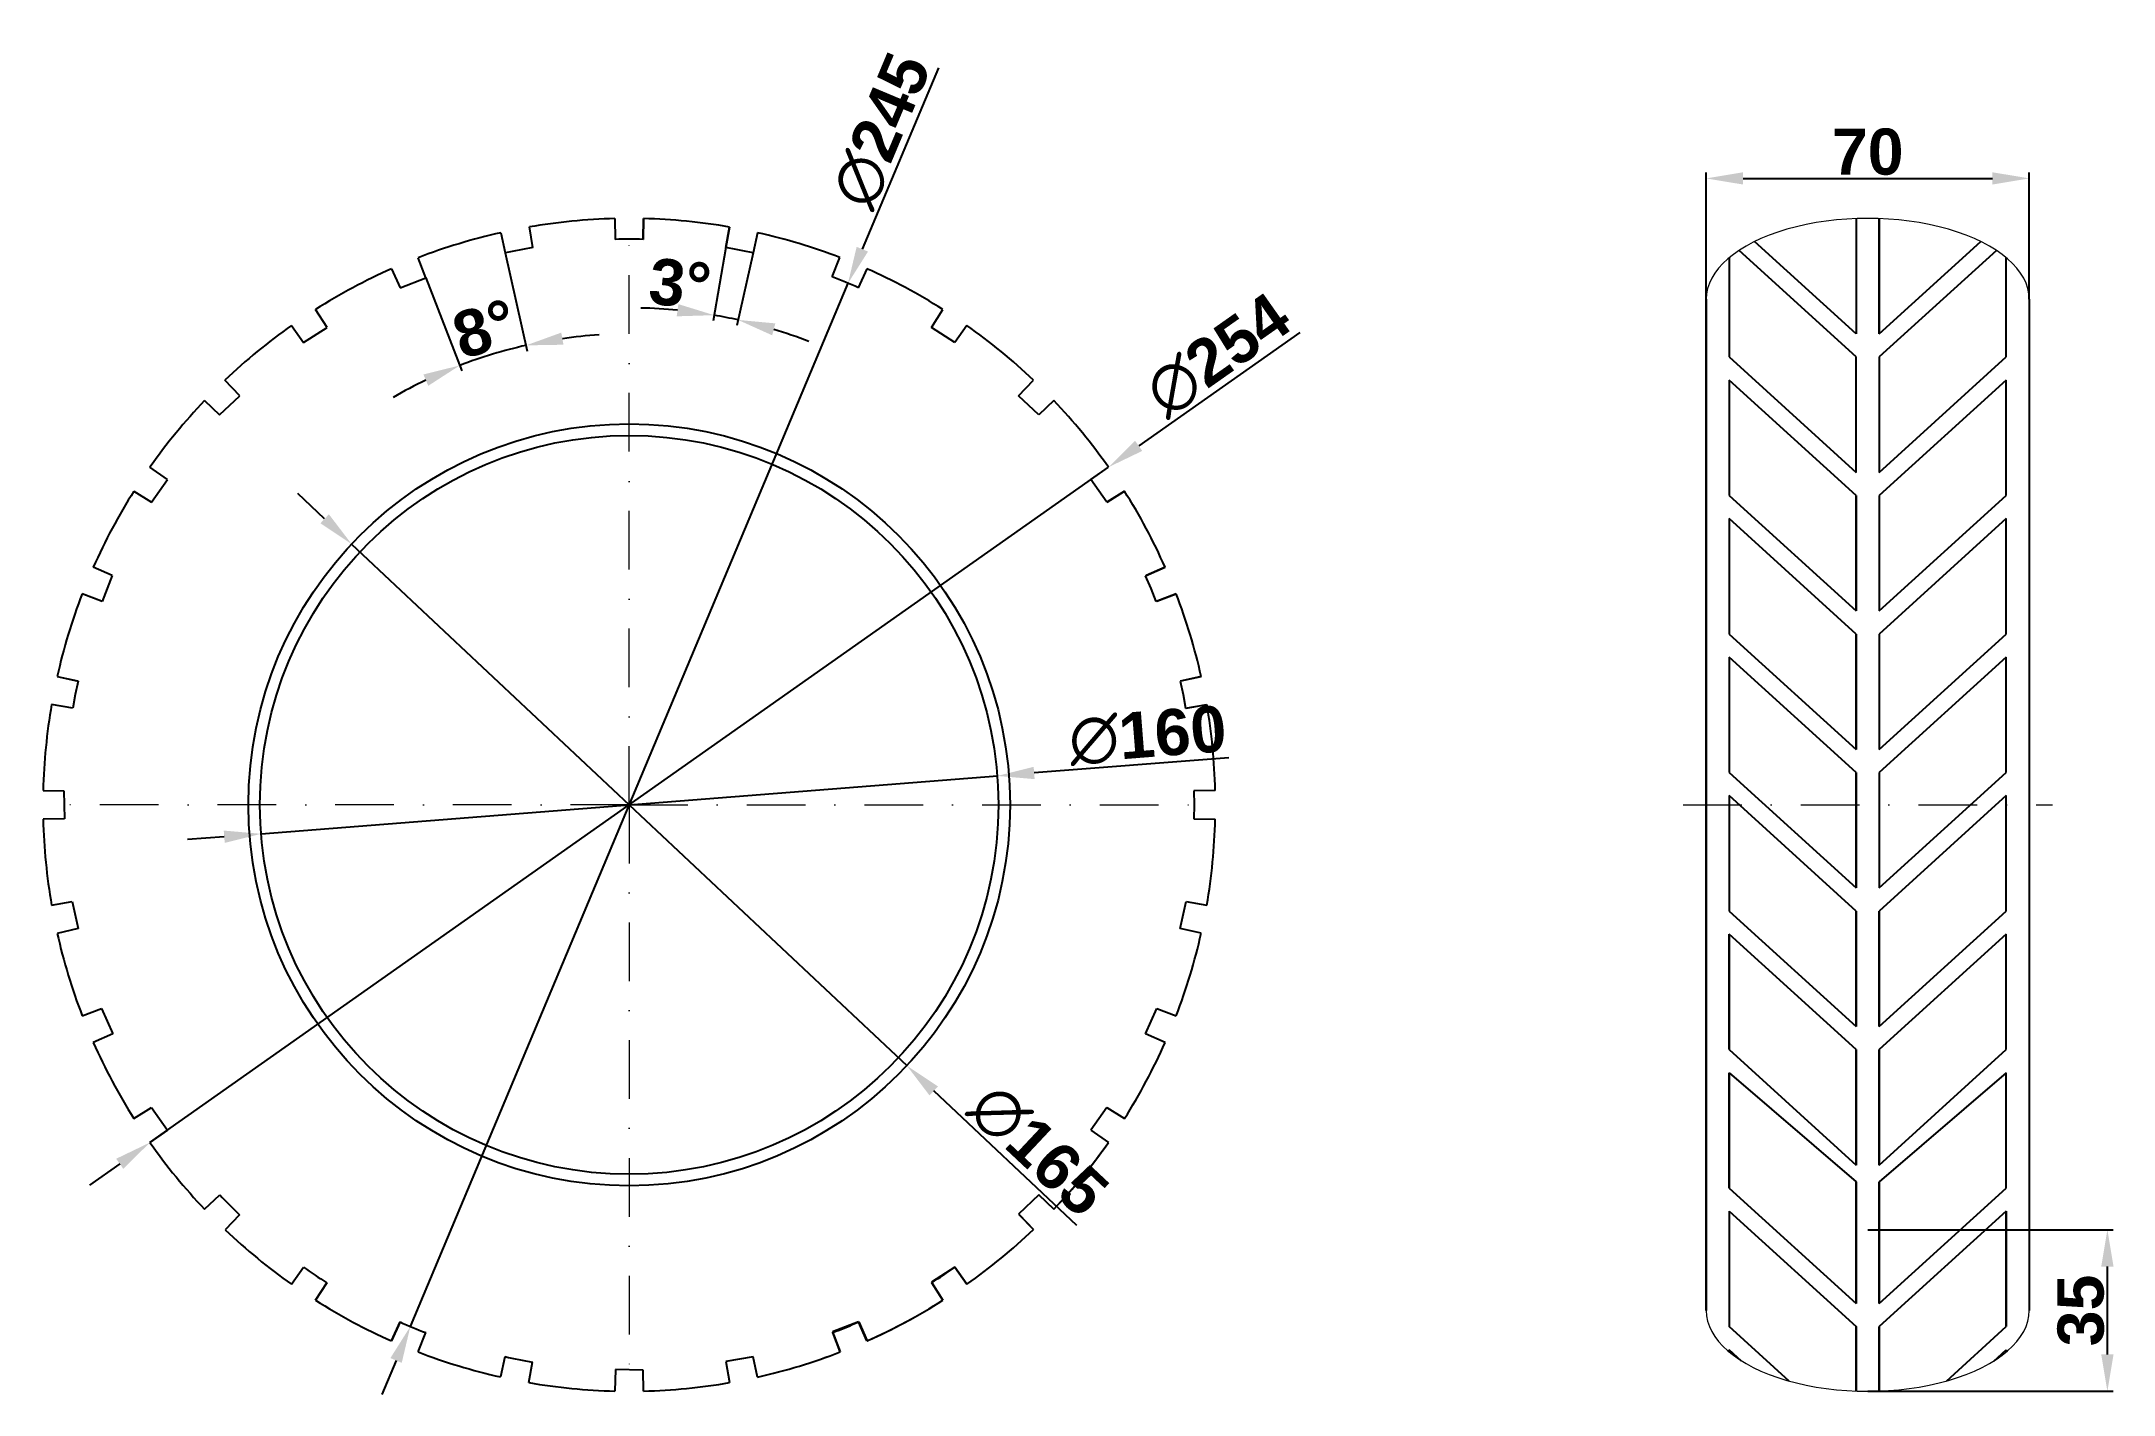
# Model space of a CAD drawing. Header units: millimetres. Extents: x 88 to 537, y 92 to 385.
import ezdxf

# ---------------------------------------------------------------- set-up
doc = ezdxf.new("R2010")
doc.units = ezdxf.units.MM
doc.linetypes.add('TRAZO_Y_PUNTO', pattern=[25.4, 12.7, -6.35, 0, -6.35])
for name, color, linetype, lineweight in [('01_Contornos', 7, 'Continuous', 20), ('03_Ejes', 1, 'TRAZO_Y_PUNTO', 18), ('04_Cotas', 3, 'Continuous', 18)]:
    doc.layers.add(name, color=color, linetype=linetype, lineweight=lineweight)
doc.styles.add('EstiloCota', font='arialbd.ttf', dxfattribs={"height": 10})
doc.dimstyles.new('CotasUNE', dxfattribs={"dimtxt": 10, "dimasz": 8, "dimexe": 1.25, "dimexo": 0, "dimtad": 1, "dimtxsty": 'EstiloCota', "dimcen": 2.5, "dimclrd": 256, "dimclrt": 256, "dimadec": 0, "dimazin": 0, "dimtfac": 1, "dimtmove": 0, "dimatfit": 3, "dimfxl": 1, "dimarcsym": 0})

# ---------------------------------------------------------------- blocks, each defined once
blk = doc.blocks.new('*D8')
at = {"layer": '04_Cotas', "lineweight": -2, "transparency": 16777216}
for p, q in [((360.25, 321.67), (325.36, 297.1)), ((111.15, 146.23), (318.82, 292.49)), ((104.61, 141.63), (98.07, 137.02))]:
    blk.add_line(p, q, dxfattribs=at)
at = {"layer": '04_Cotas', "transparency": 16777216}
for points in [[(324.59, 298.19), (326.13, 296.01), (318.82, 292.49)], [(103.85, 142.72), (105.38, 140.54), (111.15, 146.23)]]:
    blk.add_solid(points, dxfattribs=at)
at = {"layer": 'Defpoints', "color": 0}
for p in [(318.82, 292.49), (111.15, 146.23)]:
    blk.add_point(p, dxfattribs=at)
at = {"layer": '04_Cotas', "transparency": 16777216, "insert": (342.54, 316.71), "char_height": 10, "attachment_point": 5, "rotation": 35.1571, "style": 'EstiloCota'}
blk.add_mtext('∅254', dxfattribs=at)
blk = doc.blocks.new('*D9')
at = {"layer": '04_Cotas', "lineweight": -2, "transparency": 16777216}
for p, q in [((149.01, 281.31), (143.18, 286.79)), ((154.85, 275.84), (275.13, 162.89)), ((311.99, 128.27), (280.96, 157.41))]:
    blk.add_line(p, q, dxfattribs=at)
at = {"layer": '04_Cotas', "transparency": 16777216}
for points in [[(149.93, 282.29), (148.1, 280.34), (154.85, 275.84)], [(281.87, 158.38), (280.04, 156.44), (275.13, 162.89)]]:
    blk.add_solid(points, dxfattribs=at)
at = {"layer": 'Defpoints', "color": 0}
for p in [(154.85, 275.84), (275.13, 162.89)]:
    blk.add_point(p, dxfattribs=at)
at = {"layer": '04_Cotas', "transparency": 16777216, "insert": (303.6, 144.58), "char_height": 10, "attachment_point": 5, "rotation": 316.7999, "style": 'EstiloCota'}
blk.add_mtext('∅165', dxfattribs=at)
blk = doc.blocks.new('*D10')
at = {"layer": '04_Cotas', "lineweight": -2, "transparency": 16777216}
for p, q in [((344.89, 229.58), (302.71, 226.26)), ((135.23, 213.09), (294.74, 225.63)), ((127.26, 212.46), (119.28, 211.84))]:
    blk.add_line(p, q, dxfattribs=at)
at = {"layer": '04_Cotas', "transparency": 16777216}
for points in [[(302.61, 227.59), (302.82, 224.93), (294.74, 225.63)], [(127.15, 213.79), (127.36, 211.13), (135.23, 213.09)]]:
    blk.add_solid(points, dxfattribs=at)
at = {"layer": 'Defpoints', "color": 0}
for p in [(294.74, 225.63), (135.23, 213.09)]:
    blk.add_point(p, dxfattribs=at)
at = {"layer": '04_Cotas', "transparency": 16777216, "insert": (327.31, 234.36), "char_height": 10, "attachment_point": 5, "rotation": 4.4956, "style": 'EstiloCota'}
blk.add_mtext('∅160', dxfattribs=at)
blk = doc.blocks.new('*D14')
at = {"layer": '04_Cotas', "lineweight": -2, "transparency": 16777216}
for p, q in [((281.97, 378.95), (265.49, 339.69)), ((167.58, 106.41), (262.39, 332.32)), ((164.48, 99.03), (161.38, 91.65))]:
    blk.add_line(p, q, dxfattribs=at)
at = {"layer": '04_Cotas', "transparency": 16777216}
for points in [[(264.26, 340.21), (266.72, 339.18), (262.39, 332.32)], [(163.25, 99.55), (165.71, 98.52), (167.58, 106.41)]]:
    blk.add_solid(points, dxfattribs=at)
at = {"layer": 'Defpoints', "color": 0}
for p in [(262.39, 332.32), (167.58, 106.41)]:
    blk.add_point(p, dxfattribs=at)
at = {"layer": '04_Cotas', "transparency": 16777216, "insert": (269.61, 365.39), "char_height": 10, "attachment_point": 5, "rotation": 67.2311, "style": 'EstiloCota'}
blk.add_mtext('∅245', dxfattribs=at)
blk = doc.blocks.new('*D16')
at = {"layer": '04_Cotas', "color": 0, "lineweight": -2, "transparency": 16777216}
for p, q in [((188.14, 338.88), (192.91, 317.65)), ((170.95, 333.52), (178.73, 313.35))]:
    blk.add_line(p, q, dxfattribs=at)
at = {"layer": '04_Cotas', "lineweight": -2, "transparency": 16777216}
for start, end in [(102.6571, 111.0946), (93.6662, 98.1617), (115.59, 120.0855)]:
    blk.add_arc((214.99, 219.36), 101.99, start, end, dxfattribs=at)
at = {"layer": '04_Cotas', "transparency": 16777216}
for points in [[(200.75, 319.01), (200.27, 321.63), (192.64, 318.87)], [(170.41, 312.57), (171.46, 310.12), (178.28, 314.52)]]:
    blk.add_solid(points, dxfattribs=at)
at = {"layer": 'Defpoints', "color": 0}
for p in [(187.16, 343.28), (169.28, 337.85), (188.14, 338.88), (170.95, 333.52), (187.78, 317.66)]:
    blk.add_point(p, dxfattribs=at)
at = {"layer": '04_Cotas', "transparency": 16777216, "insert": (183.71, 322.45), "char_height": 10, "attachment_point": 5, "rotation": 16.8758, "style": 'EstiloCota'}
blk.add_mtext('8°', dxfattribs=at)
blk = doc.blocks.new('*D18')
at = {"layer": '04_Cotas', "color": 0, "lineweight": -2, "transparency": 16777216}
for p, q in [((235.93, 340.06), (233.17, 324.18)), ((241.82, 338.89), (238.29, 323.16))]:
    blk.add_line(p, q, dxfattribs=at)
at = {"layer": '04_Cotas', "lineweight": -2, "transparency": 16777216}
for start, end in [(84.4167, 88.6763), (77.3446, 80.1571), (68.8254, 73.085)]:
    blk.add_arc((214.99, 219.36), 107.63, start, end, dxfattribs=at)
at = {"layer": '04_Cotas', "transparency": 16777216}
for points in [[(225.64, 327.8), (225.28, 325.16), (233.39, 325.41)], [(245.96, 321.05), (246.64, 323.63), (238.57, 324.38)]]:
    blk.add_solid(points, dxfattribs=at)
at = {"layer": 'Defpoints', "color": 0}
for p in [(236.7, 344.49), (242.81, 343.28), (235.93, 340.06), (241.82, 338.89), (236.85, 324.75)]:
    blk.add_point(p, dxfattribs=at)
at = {"layer": '04_Cotas', "transparency": 16777216, "insert": (226.01, 332.19), "char_height": 10, "attachment_point": 5, "rotation": 354.4167, "style": 'EstiloCota'}
blk.add_mtext('3°', dxfattribs=at)
blk = doc.blocks.new('*D19')
at = {"layer": '04_Cotas', "color": 0, "lineweight": -2, "transparency": 16777216}
for p, q in [((448.3, 328.86), (448.3, 356.28)), ((518.3, 328.86), (518.3, 356.28))]:
    blk.add_line(p, q, dxfattribs=at)
at = {"layer": '04_Cotas', "lineweight": -2, "transparency": 16777216}
blk.add_line((456.3, 355.03), (510.3, 355.03), dxfattribs=at)
at = {"layer": '04_Cotas', "transparency": 16777216}
for points in [[(456.3, 356.36), (456.3, 353.7), (448.3, 355.03)], [(510.3, 356.36), (510.3, 353.7), (518.3, 355.03)]]:
    blk.add_solid(points, dxfattribs=at)
at = {"layer": 'Defpoints', "color": 0}
for p in [(518.3, 355.03), (448.3, 328.86), (518.3, 328.86)]:
    blk.add_point(p, dxfattribs=at)
at = {"layer": '04_Cotas', "transparency": 16777216, "insert": (483.3, 360.76), "char_height": 10, "attachment_point": 5, "style": 'EstiloCota'}
blk.add_mtext('70', dxfattribs=at)
blk = doc.blocks.new('*D20')
at = {"layer": '04_Cotas', "color": 0, "lineweight": -2, "transparency": 16777216}
for p, q in [((483.3, 127.36), (536.47, 127.36)), ((483.3, 92.36), (536.47, 92.36))]:
    blk.add_line(p, q, dxfattribs=at)
at = {"layer": '04_Cotas', "lineweight": -2, "transparency": 16777216}
blk.add_line((535.22, 100.36), (535.22, 119.36), dxfattribs=at)
at = {"layer": '04_Cotas', "transparency": 16777216}
for points in [[(533.89, 119.36), (536.56, 119.36), (535.22, 127.36)], [(533.89, 100.36), (536.56, 100.36), (535.22, 92.36)]]:
    blk.add_solid(points, dxfattribs=at)
at = {"layer": 'Defpoints', "color": 0}
for p in [(483.3, 127.36), (535.22, 127.36), (483.3, 92.36)]:
    blk.add_point(p, dxfattribs=at)
at = {"layer": '04_Cotas', "transparency": 16777216, "insert": (529.49, 109.86), "char_height": 10, "attachment_point": 5, "rotation": 90, "style": 'EstiloCota'}
blk.add_mtext('35', dxfattribs=at)
blk = doc.blocks.new('*U21')
at = {"layer": '03_Ejes'}
blk.add_line((0, -63.67), (0, 63.67), dxfattribs=at)
blk = doc.blocks.new('*U22')
at = {"layer": '04_Cotas', "color": 0, "linetype": 'ByBlock', "lineweight": -2, "transparency": 16777216}
blk.add_blockref('*U21', (214.99, 283.03), dxfattribs=at)
for p, rotation in [((151.32, 219.36), 89.99999999999997), ((214.99, 155.7), 180), ((278.65, 219.36), 269.9999999999999)]:
    blk.add_blockref('*U21', p, dxfattribs=dict(at, rotation=rotation))

msp = doc.modelspace()

# ---------------------------------------------------------------- linework, layer by layer
for p, q in [((211.867, 346.323), (211.977, 341.825)), ((217.99, 341.825), (218.1, 346.324)), ((217.99, 341.825), (218.1, 346.324)), ((218.1, 346.324), (217.99, 341.825)), ((480.802, 346.317), (480.802, 321.362)), ((485.802, 321.362), (485.802, 346.317)), ((485.802, 346.317), (485.802, 321.362)), ((187.158, 343.276), (188.144, 338.885)), ((194.129, 340.073), (193.363, 344.508)), ((235.927, 340.059), (236.696, 344.492)), ((236.696, 344.492), (235.927, 340.059)), ((235.927, 340.059), (236.696, 344.492)), ((242.81, 343.276), (241.824, 338.886)), ((480.802, 321.362), (458.804, 341.36)), ((485.802, 321.362), (507.8, 341.36)), ((170.95, 333.515), (169.277, 337.851)), ((258.988, 333.686), (260.604, 337.886)), ((453.302, 337.876), (453.302, 316.362)), ((453.302, 337.876), (453.302, 316.362)), ((480.802, 316.362), (455.418, 339.438)), ((511.186, 339.438), (485.802, 316.362)), ((513.302, 316.362), (513.302, 337.876)), ((163.518, 335.466), (165.342, 331.352)), ((165.342, 331.352), (170.95, 333.515)), ((266.449, 335.467), (264.626, 331.353)), ((448.302, 109.862), (448.302, 328.862)), ((448.302, 328.862), (448.302, 109.862)), ((518.302, 328.862), (518.302, 109.862)), ((149.526, 322.731), (147.039, 326.657)), ((280.442, 322.733), (282.929, 326.659)), ((141.856, 323.194), (144.448, 319.515)), ((144.448, 319.515), (149.526, 322.731)), ((285.521, 319.517), (280.442, 322.733)), ((288.112, 323.196), (285.521, 319.517)), ((453.302, 316.362), (480.802, 291.362)), ((480.802, 291.362), (480.802, 316.362)), ((485.802, 316.362), (485.802, 291.362)), ((485.802, 316.362), (485.802, 291.362)), ((485.802, 291.362), (513.302, 316.362)), ((130.617, 307.974), (127.413, 311.34)), ((299.351, 307.976), (302.556, 311.342)), ((453.302, 311.362), (453.302, 286.362)), ((480.802, 286.362), (453.302, 311.362)), ((453.302, 311.362), (453.302, 286.362)), ((513.302, 311.362), (485.802, 286.362)), ((513.302, 286.362), (513.302, 311.362)), ((123.005, 306.932), (126.264, 303.829)), ((126.264, 303.829), (130.617, 307.974)), ((303.705, 303.832), (299.351, 307.976)), ((306.964, 306.935), (303.705, 303.832)), ((114.951, 289.812), (111.151, 292.488)), ((315.018, 289.815), (318.818, 292.491)), ((107.688, 287.305), (111.49, 284.897)), ((111.49, 284.897), (114.951, 289.812)), ((318.479, 284.9), (315.018, 289.815)), ((322.281, 287.308), (318.479, 284.9)), ((318.5, 284.914), (322.281, 287.308)), ((453.302, 286.362), (480.802, 261.362)), ((480.802, 286.362), (480.802, 261.362)), ((480.802, 261.362), (480.802, 286.362)), ((485.802, 286.362), (485.802, 261.362)), ((485.802, 286.362), (485.802, 261.362)), ((485.802, 261.362), (513.302, 286.362)), ((453.302, 281.362), (453.302, 256.362)), ((480.802, 256.362), (453.302, 281.362)), ((453.302, 281.362), (453.302, 256.362)), ((513.302, 281.362), (485.802, 256.362)), ((513.302, 256.362), (513.302, 281.362)), ((102.994, 269.002), (98.88, 270.826)), ((326.841, 268.946), (331.089, 270.829)), ((331.089, 270.829), (326.975, 269.005)), ((100.831, 263.394), (96.495, 265.067)), ((100.693, 263.447), (96.495, 265.067)), ((102.994, 269.002), (100.831, 263.394)), ((328.057, 266.201), (326.841, 268.946)), ((329.139, 263.397), (328.057, 266.201)), ((333.475, 265.07), (329.139, 263.397)), ((329.277, 263.451), (333.475, 265.07)), ((453.302, 256.362), (480.802, 231.362)), ((480.802, 256.362), (480.802, 231.362)), ((480.802, 231.362), (480.802, 256.362)), ((485.802, 256.362), (485.802, 231.362)), ((485.802, 256.362), (485.802, 231.362)), ((485.802, 231.362), (513.302, 256.362)), ((91.071, 247.186), (95.462, 246.2)), ((91.071, 247.186), (95.606, 246.168)), ((338.899, 247.189), (334.365, 246.171)), ((334.509, 246.203), (338.899, 247.189)), ((453.302, 251.362), (453.302, 226.362)), ((480.802, 226.362), (453.302, 251.362)), ((453.302, 251.362), (453.302, 226.362)), ((513.302, 251.362), (485.802, 226.362)), ((513.302, 226.362), (513.302, 251.362)), ((94.948, 243.237), (94.434, 240.278)), ((95.606, 246.168), (94.948, 243.237)), ((334.365, 246.171), (335.023, 243.239)), ((335.023, 243.239), (335.536, 240.281)), ((94.434, 240.278), (89.855, 241.072)), ((335.536, 240.281), (340.116, 241.076)), ((335.682, 240.306), (340.116, 241.076)), ((453.302, 226.362), (480.802, 201.362)), ((480.802, 226.362), (480.802, 201.362)), ((480.802, 201.362), (480.802, 226.362)), ((485.802, 226.362), (485.802, 201.362)), ((485.802, 226.362), (485.802, 201.362)), ((485.802, 201.362), (513.302, 226.362)), ((88.024, 222.477), (92.522, 222.366)), ((92.522, 222.366), (92.67, 216.357)), ((341.947, 222.48), (337.301, 222.366)), ((337.301, 222.366), (337.375, 219.359)), ((341.947, 222.48), (337.449, 222.37)), ((453.302, 221.362), (453.302, 196.362)), ((480.802, 196.362), (453.302, 221.362)), ((453.302, 221.362), (453.302, 196.362)), ((513.302, 221.362), (485.802, 196.362)), ((513.302, 196.362), (513.302, 221.362)), ((92.67, 216.357), (88.024, 216.243)), ((337.375, 219.359), (337.301, 216.361)), ((337.301, 216.361), (341.948, 216.247)), ((89.856, 197.648), (94.289, 198.417)), ((94.289, 198.417), (95.606, 192.552)), ((334.366, 192.556), (335.683, 198.421)), ((335.683, 198.421), (340.116, 197.651)), ((453.302, 196.362), (480.802, 171.362)), ((480.802, 171.362), (480.802, 196.362)), ((480.802, 196.362), (480.802, 171.362)), ((480.802, 171.362), (480.802, 196.362)), ((485.802, 196.362), (485.802, 171.362)), ((485.802, 171.362), (513.302, 196.362)), ((485.802, 196.362), (485.802, 171.362)), ((485.802, 171.362), (485.802, 196.362)), ((95.606, 192.552), (91.072, 191.534)), ((338.901, 191.538), (334.366, 192.556)), ((453.302, 166.362), (453.302, 191.362)), ((453.302, 191.362), (453.302, 166.362)), ((480.802, 166.362), (453.302, 191.362)), ((453.302, 191.362), (453.302, 191.362)), ((513.302, 191.362), (485.802, 166.362)), ((513.302, 166.362), (513.302, 191.362)), ((513.302, 191.362), (513.302, 191.362)), ((96.496, 173.653), (100.695, 175.273)), ((100.695, 175.273), (103.131, 169.778)), ((326.843, 169.781), (329.278, 175.276)), ((329.278, 175.276), (333.477, 173.657)), ((103.131, 169.778), (98.882, 167.894)), ((331.091, 167.898), (326.843, 169.781)), ((453.302, 166.362), (480.802, 141.362)), ((480.802, 141.362), (480.802, 166.362)), ((480.802, 166.362), (480.802, 141.362)), ((485.802, 141.362), (485.802, 166.362)), ((485.802, 166.362), (485.802, 141.362)), ((485.802, 141.362), (513.302, 166.362)), ((453.302, 136.362), (453.302, 161.362)), ((453.302, 161.362), (453.302, 136.362)), ((453.302, 161.362), (480.802, 137.75)), ((513.302, 161.362), (485.802, 137.75)), ((513.302, 136.362), (513.302, 161.362)), ((107.69, 151.415), (111.492, 153.823)), ((111.492, 153.823), (114.953, 148.909)), ((318.481, 153.826), (315.02, 148.912)), ((318.482, 153.826), (322.284, 151.419)), ((114.953, 148.909), (111.153, 146.233)), ((315.02, 148.912), (318.82, 146.236)), ((123.007, 131.789), (126.267, 134.892)), ((303.707, 134.894), (299.354, 130.75)), ((306.966, 131.791), (303.707, 134.894)), ((303.708, 134.894), (303.708, 134.894)), ((303.708, 134.894), (306.967, 131.791)), ((453.302, 136.362), (480.802, 111.362)), ((480.802, 136.362), (480.802, 137.75)), ((480.802, 137.75), (480.802, 111.362)), ((480.802, 111.362), (480.802, 137.75)), ((480.802, 137.75), (480.802, 134.138)), ((480.802, 111.362), (480.802, 136.362)), ((485.802, 137.75), (485.802, 111.362)), ((485.802, 137.75), (485.802, 111.362)), ((485.802, 136.362), (485.802, 137.75)), ((485.802, 137.75), (485.802, 134.138)), ((485.802, 111.362), (513.302, 136.362)), ((485.802, 111.362), (485.802, 136.362)), ((130.583, 130.579), (127.482, 127.317)), ((299.354, 130.75), (302.559, 127.383)), ((299.354, 130.75), (302.559, 127.384)), ((302.559, 127.383), (299.456, 130.643)), ((299.456, 130.643), (302.559, 127.383)), ((453.302, 131.362), (453.302, 106.362)), ((453.302, 131.362), (480.802, 106.362)), ((453.302, 131.362), (453.302, 106.362)), ((453.302, 131.362), (453.302, 106.362)), ((513.302, 131.362), (485.802, 106.362)), ((513.302, 106.362), (513.302, 131.362)), ((513.302, 131.362), (513.302, 106.362)), ((141.859, 115.527), (144.451, 119.207)), ((285.524, 119.209), (280.445, 115.993)), ((288.115, 115.53), (285.524, 119.209)), ((285.524, 119.208), (288.116, 115.529)), ((285.524, 119.208), (288.116, 115.529)), ((288.116, 115.529), (285.524, 119.208)), ((149.45, 115.866), (147.042, 112.064)), ((149.45, 115.866), (147.042, 112.064)), ((147.042, 112.064), (149.45, 115.866)), ((280.445, 115.993), (282.932, 112.066)), ((282.933, 112.066), (280.525, 115.868)), ((165.345, 107.37), (163.522, 103.256)), ((163.522, 103.256), (165.345, 107.37)), ((165.345, 107.37), (163.522, 103.256)), ((169.281, 100.871), (170.9, 105.069)), ((264.629, 107.372), (259.021, 105.208)), ((259.021, 105.208), (260.694, 100.872)), ((260.695, 100.872), (259.075, 105.07)), ((266.453, 103.258), (264.629, 107.372)), ((264.712, 107.408), (266.539, 103.295)), ((466.268, 94.574), (453.302, 106.362)), ((480.802, 106.362), (480.802, 92.406)), ((480.802, 106.362), (480.802, 92.406)), ((480.802, 106.362), (480.802, 92.406)), ((480.802, 92.406), (480.802, 106.362)), ((485.802, 106.362), (485.802, 92.406)), ((485.802, 106.362), (485.802, 92.406)), ((485.802, 106.362), (485.802, 92.406)), ((485.802, 92.406), (485.802, 106.362)), ((500.335, 94.574), (513.302, 106.362)), ((188.06, 99.857), (187.071, 95.468)), ((241.827, 99.839), (235.905, 98.811)), ((235.905, 98.811), (236.7, 94.232)), ((242.813, 95.448), (241.827, 99.839)), ((455.99, 98.918), (453.302, 101.362)), ((453.302, 101.362), (453.302, 100.848)), ((453.302, 100.848), (453.302, 101.362)), ((510.614, 98.918), (513.302, 101.362)), ((513.302, 101.362), (513.302, 100.848)), ((193.275, 94.231), (194.045, 98.665)), ((211.985, 97.046), (211.871, 92.4)), ((217.994, 96.899), (211.985, 97.046)), ((218.104, 92.4), (217.994, 96.899))]:
    msp.add_line(p, q)
for radius in [82.5, 80]:
    msp.add_circle((214.986, 219.362), radius)
for centre, radius, start, end in [((214.986, 219.362), 127, 91.4071, 99.80276), ((214.986, 219.362), 127, 80.1571, 88.5946), ((214.986, 219.362), 127, 80.1571, 88.5946), ((214.986, 219.362), 127, 102.6571, 111.0946), ((214.986, 219.362), 122.5, 88.5946, 91.4071), ((214.986, 219.362), 127, 68.94894, 77.3446), ((214.986, 219.362), 122.5, 99.80276, 102.6571), ((214.986, 219.362), 122.5, 77.3446, 80.1571), ((214.986, 219.362), 127, 113.9071, 122.3446), ((214.986, 219.362), 122.5, 66.0946, 68.94894), ((214.986, 219.362), 127, 57.6571, 66.0946), ((214.986, 219.362), 127, 125.1571, 133.5946), ((214.986, 219.362), 127, 46.4071, 54.8446), ((214.986, 219.362), 127, 136.4071, 144.8446), ((214.986, 219.362), 127, 35.1571, 43.5946), ((214.986, 219.362), 127, 147.6571, 156.0946), ((214.986, 219.361), 127, 23.90741, 32.34491), ((214.986, 219.362), 127, 23.9071, 32.3446), ((214.986, 219.362), 127, 158.9071, 167.3446), ((214.986, 219.362), 127, 158.9071, 167.3446), ((214.986, 219.361), 127, 12.65741, 21.09491), ((214.986, 219.362), 127, 12.6571, 21.0946), ((214.986, 219.362), 127, 170.1571, 178.5946), ((214.986, 219.362), 127, 1.4071, 9.8446), ((214.986, 219.361), 127, 1.40741, 9.84491), ((214.986, 219.362), 127, 181.4071, 189.8446), ((214.986, 219.361), 127, 350.15741, 358.59491), ((214.986, 219.362), 127, 192.6571, 201.0946), ((214.986, 219.361), 127, 338.90741, 347.34491), ((214.986, 219.362), 127, 203.9071, 212.3446), ((214.986, 219.361), 127, 327.65741, 336.09491), ((214.986, 219.362), 127, 215.1571, 223.5946), ((214.986, 219.362), 127, 316.4071, 324.8446), ((214.986, 219.361), 127, 316.40741, 324.80307), ((214.986, 219.362), 122.5, 223.5946, 226.44893), ((214.986, 219.362), 127, 226.44893, 234.8446), ((214.986, 219.362), 127, 305.1571, 313.5946), ((214.986, 219.361), 127, 305.15741, 313.59491), ((214.986, 219.361), 127, 305.15741, 313.59491), ((214.986, 219.362), 122.5, 234.8446, 237.6571), ((214.986, 219.361), 122.5, 302.34491, 305.15741), ((214.986, 219.362), 127, 237.6571, 246.0946), ((214.986, 219.362), 127, 237.6571, 246.0946), ((214.986, 219.362), 127, 293.9071, 302.3446), ((214.986, 219.361), 127, 293.94925, 302.34491), ((214.986, 219.362), 122.5, 246.0946, 248.9071), ((214.986, 219.361), 122.5, 291.09491, 293.94925), ((214.986, 219.362), 127, 248.9071, 257.30276), ((214.986, 219.362), 122.5, 257.30276, 260.1571), ((214.986, 219.362), 127, 282.6571, 291.0946), ((214.986, 219.361), 127, 282.65741, 291.09491), ((214.986, 219.362), 127, 260.1571, 268.5946), ((214.986, 219.362), 127, 271.4071, 279.8446)]:
    msp.add_arc(centre, radius, start, end)
at = {"layer": '01_Contornos'}
for centre, major_axis in [((483.302, 328.862), (35, 0)), ((483.302, 109.862), (-35, 0))]:
    msp.add_ellipse(centre, major_axis=major_axis, ratio=0.5, start_param=6.2831853, end_param=9.424778, dxfattribs=at)
at = {"layer": '03_Ejes'}
msp.add_line((443.302, 219.362), (523.302, 219.362), dxfattribs=at)

# ---------------------------------------------------------------- block references
at = {"layer": '04_Cotas'}
msp.add_blockref('*U22', (0, 0), dxfattribs=at)

# ---------------------------------------------------------------- dimensions: what is measured, and where the dimension line sits
for p1, p2, picture, middle in [((167.576, 106.408), (262.395, 332.316), '*D14', (269.612, 365.385)), ((111.153, 146.233), (318.818, 292.491), '*D8', (342.536, 316.71)), ((154.846, 275.837), (275.125, 162.887), '*D9', (303.595, 144.579)), ((135.232, 213.091), (294.739, 225.632), '*D10', (327.309, 234.355))]:
    dim = msp.add_diameter_dim_2p(p1=p1, p2=p2, dimstyle='CotasUNE', dxfattribs=at)
    dim.commit()
    dim.dimension.update_dxf_attribs({"geometry": picture, "text_midpoint": middle})
dim = msp.add_linear_dim(base=(518.302, 355.029), p1=(448.302, 328.862), p2=(518.302, 328.862), dimstyle='CotasUNE', dxfattribs=at)
dim.commit()
dim.dimension.update_dxf_attribs({"geometry": '*D19', "text_midpoint": (483.302, 360.76)})
dim = msp.add_angular_dim_2l(base=(187.782, 317.656), line1=((187.158, 343.276), (188.144, 338.885)), line2=((170.95, 333.515), (169.277, 337.851)), dimstyle='CotasUNE', dxfattribs=at)
dim.commit()
dim.dimension.update_dxf_attribs({"geometry": '*D16', "text_midpoint": (183.714, 322.446)})
dim = msp.add_angular_dim_2l(base=(236.845, 324.751), line1=((242.81, 343.276), (241.824, 338.886)), line2=((235.927, 340.059), (236.696, 344.492)), dimstyle='CotasUNE', dxfattribs=at)
dim.commit()
dim.dimension.update_dxf_attribs({"geometry": '*D18', "text_midpoint": (225.457, 326.484), "dimtype": 162})
dim = msp.add_linear_dim(base=(535.224, 127.362), p1=(483.302, 92.362), p2=(483.302, 127.362), angle=90, dimstyle='CotasUNE', dxfattribs=at)
dim.commit()
dim.dimension.update_dxf_attribs({"geometry": '*D20', "text_midpoint": (529.494, 109.862)})

doc.saveas('drawing.dxf')
